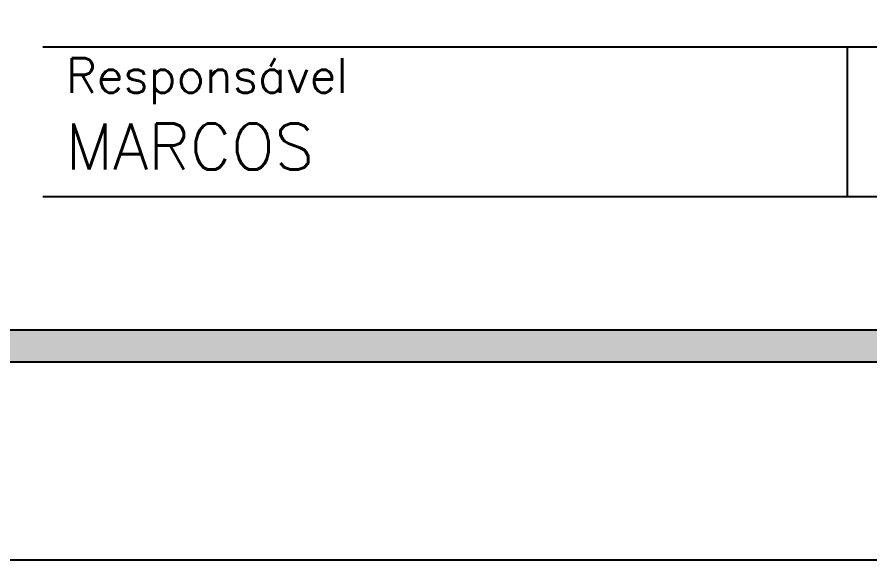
# Model space of a CAD drawing. Extents: x 187 to 6132, y 3709 to 7914.
# Drawn here: x 5250.9 to 5436.4, y 3709.2 to 3827.2 of the extents above; entities that cross this region are included whole.
import ezdxf

# ---------------------------------------------------------------- set-up
doc = ezdxf.new("R2010")
doc.units = 0
doc.header["$LTSCALE"] = 100
doc.header["$MEASUREMENT"] = 0
doc.layers.get('0').update_dxf_attribs({"color": 245, "linetype": 'CONTINUOUS'})
doc.layers.add('TEX1', color=7, linetype='CONTINUOUS')
doc.styles.get("Standard").update_dxf_attribs({"font": 'ROMANS.SHX'})

# ---------------------------------------------------------------- blocks, each defined once
blk = doc.blocks.new('CARIMBO_UNION', base_point=(735.032049, -4583.115153))
for p, q in [((718.532049, -4581.815153), (734.032049, -4581.815153)), ((722.032049, -4582.465153), (722.032049, -4581.815153)), ((718.532049, -4582.465153), (734.032049, -4582.465153))]:
    blk.add_line(p, q)
at = {"layer": 'TEX1'}
blk.add_text('Responsável', height=0.15, dxfattribs=at).set_placement((718.632049, -4582.015153))

msp = doc.modelspace()

# ---------------------------------------------------------------- linework, layer by layer
for points in [[(186.530458, 3709.209975), (6131.530458, 3709.209975), (6131.530458, 7914.209975), (186.530458, 7914.209975), (186.530458, 3709.209975)], [(6081.530458, 3759.209975), (6081.530458, 3752.209975), (304.530458, 3752.209975), (304.530458, 7871.209975), (6081.530458, 7871.209975), (6081.530458, 7864.209975), (311.530458, 7864.209975), (311.530458, 3759.209975), (6081.530458, 3759.209975)], [(311.530458, 3759.209975), (6081.530458, 3759.209975), (6081.530458, 7864.209975), (311.530458, 7864.209975), (311.530458, 3759.209975)]]:
    msp.add_lwpolyline(points)
for points in [[(6081.530458, 3752.209975), (304.530458, 3752.209975), (311.530458, 3759.209975)], [(6081.530458, 3752.209975), (311.530458, 3759.209975), (6081.530458, 3759.209975)]]:
    msp.add_solid(points)

# ---------------------------------------------------------------- block references
at = {"xscale": 50, "yscale": 50}
msp.add_blockref('CARIMBO_UNION', (6081.530458, 3755.709975), dxfattribs=at)

# ---------------------------------------------------------------- texts
at = {"layer": 'TEX1'}
msp.add_text('MARCOS', height=10, dxfattribs=at).set_placement((5261.491598, 3794.015493))

doc.saveas('drawing.dxf')
